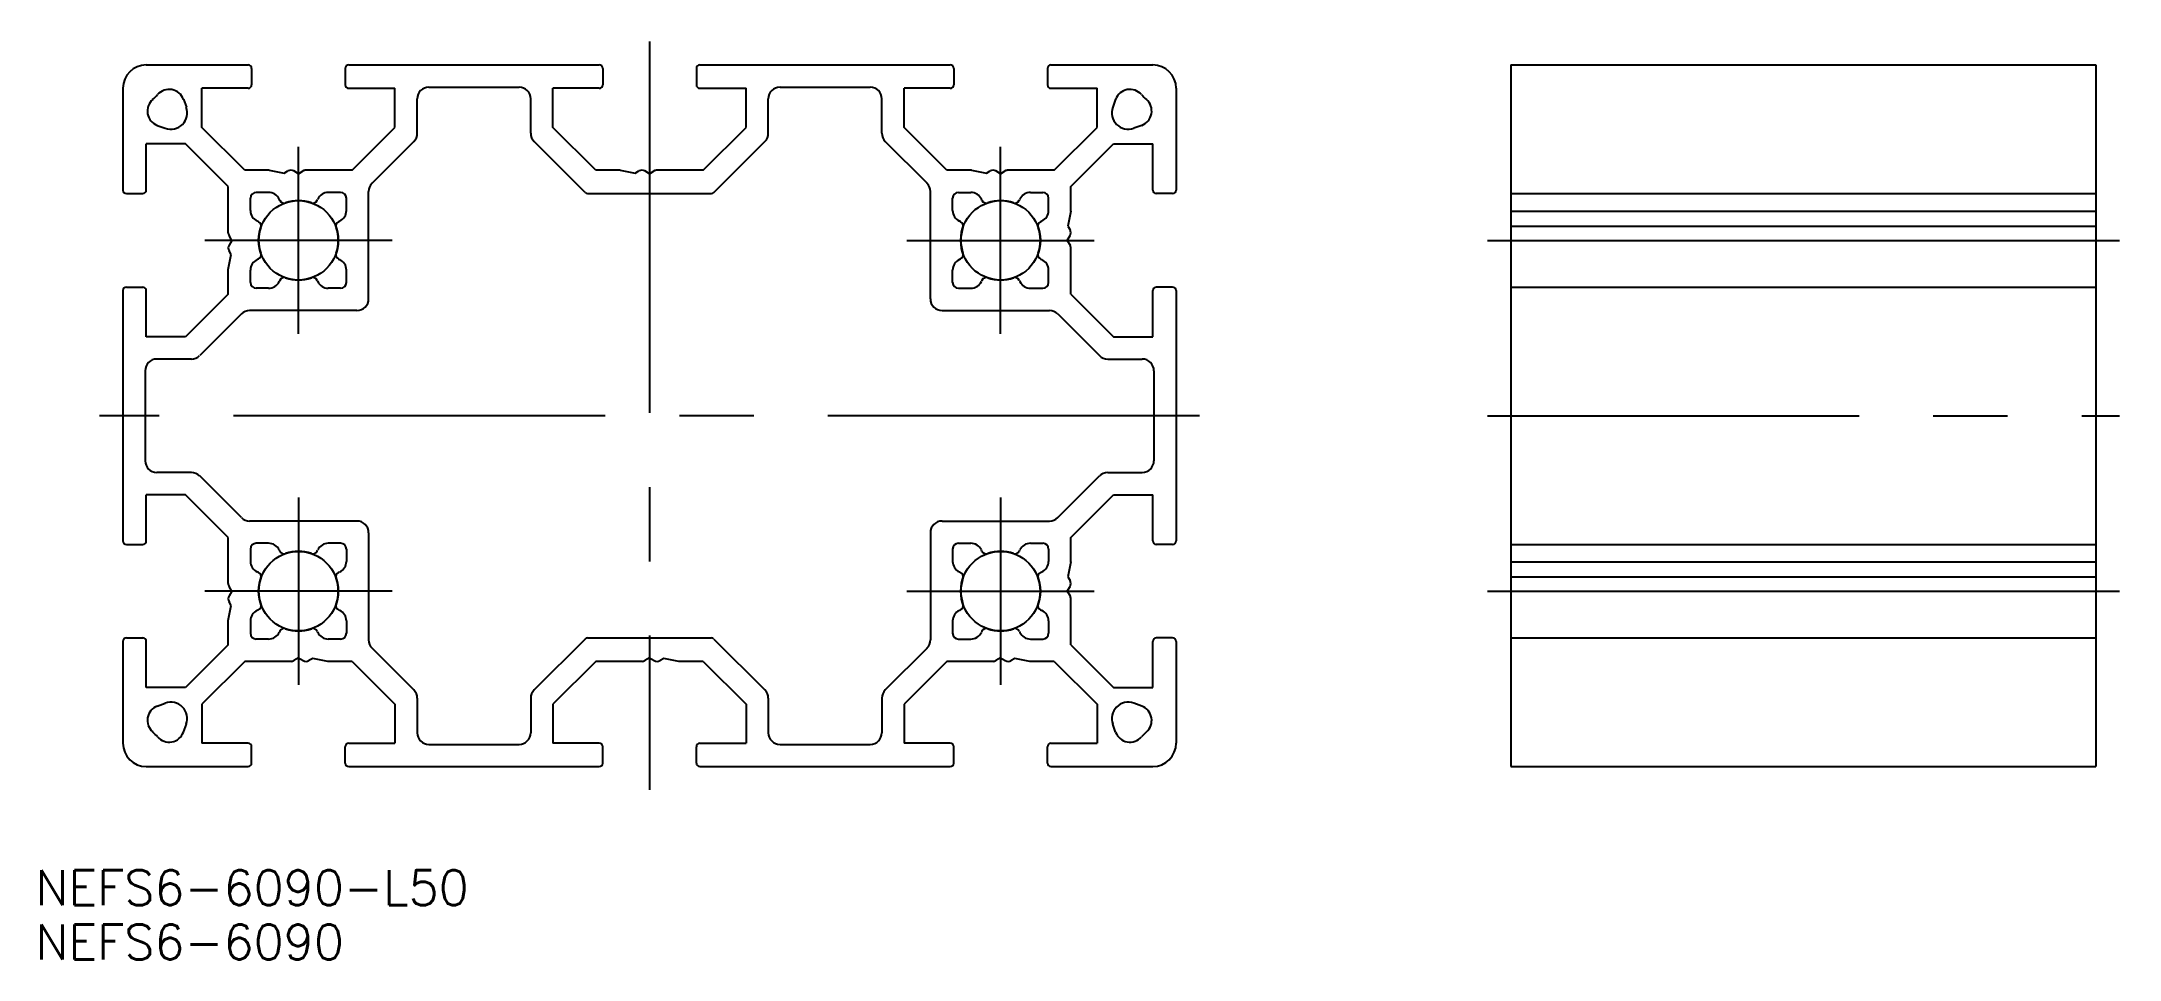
# Model space of a CAD drawing. Extents: x -52 to 126, y -46 to 32.
import ezdxf

# ---------------------------------------------------------------- set-up
doc = ezdxf.new("R2010")
doc.units = 0
doc.linetypes.add('CENTER', pattern=[50.8, 31.75, -6.35, 6.35, -6.35])
doc.linetypes.add('PHANTOM', pattern=[63.5, 31.75, -6.35, 6.35, -6.35, 6.35, -6.35])
doc.layers.get('0').update_dxf_attribs({"linetype": 'CONTINUOUS'})
doc.layers.add('CENTER', color=1, linetype='CENTER')
doc.styles.get("Standard").update_dxf_attribs({"font": 'txt.shx', "height": 3, "bigfont": 'bigfont.shx'})

# ---------------------------------------------------------------- blocks, each defined once
blk = doc.blocks.new('*U2')
at = {"color": 7, "linetype": 'CONTINUOUS'}
blk.add_text('NEFS6-6090-L50', height=3, dxfattribs=at).set_placement((-52.47, -41.86))
blk = doc.blocks.new('*U3')
at = {"color": 7, "linetype": 'CONTINUOUS'}
blk.add_text('NEFS6-6090', height=3, dxfattribs=at).set_placement((-52.47, -46.49))

msp = doc.modelspace()

# ---------------------------------------------------------------- linework, layer by layer
at = {"color": 7, "linetype": 'CONTINUOUS'}
for p, q in [((-43, 30), (-34.3, 30)), ((-34, 29.7), (-34, 28.3)), ((-26, 29.7), (-26, 28.3)), ((-25.7, 30), (-4.3, 30)), ((-4, 29.7), (-4, 28.3)), ((4, 29.7), (4, 28.3)), ((4.3, 30), (25.7, 30)), ((26, 29.7), (26, 28.3)), ((34, 29.7), (34, 28.3)), ((34.3, 30), (43, 30)), ((73.6, 30), (123.6, 30)), ((73.6, 30), (73.6, -30)), ((123.6, 30), (123.6, -30)), ((-45, 28), (-45, 19.3)), ((-39.83, 27.06), (-39.58, 26.38)), ((-38.25, 24.66), (-38.25, 28)), ((-34.3, 28), (-38.25, 28)), ((-25.7, 28), (-21.75, 28)), ((-21.75, 24.66), (-21.75, 28)), ((-19.85, 24.15), (-19.85, 27.1)), ((-18.85, 28.1), (-11.15, 28.1)), ((-10.15, 24.15), (-10.15, 27.1)), ((-8.25, 24.66), (-8.25, 28)), ((-4.3, 28), (-8.25, 28)), ((4.3, 28), (8.25, 28)), ((8.25, 24.66), (8.25, 28)), ((10.15, 24.15), (10.15, 27.1)), ((11.15, 28.1), (18.85, 28.1)), ((19.85, 24.15), (19.85, 27.1)), ((21.75, 24.66), (21.75, 28)), ((25.7, 28), (21.75, 28)), ((34.3, 28), (38.25, 28)), ((38.25, 24.66), (38.25, 28)), ((39.83, 27.06), (39.58, 26.38)), ((45, 28), (45, 19.3)), ((-43, 19.3), (-43, 23.25)), ((-39.66, 23.25), (-43, 23.25)), ((-42.06, 24.83), (-41.38, 24.58)), ((-36, 19.59), (-39.66, 23.25)), ((-34.59, 21), (-38.25, 24.66)), ((-25.41, 21), (-21.75, 24.66)), ((-23.71, 19.88), (-20.14, 23.44)), ((-5.5, 19.09), (-9.86, 23.44)), ((-4.59, 21), (-8.25, 24.66)), ((4.59, 21), (8.25, 24.66)), ((5.5, 19.09), (9.86, 23.44)), ((23.71, 19.88), (20.14, 23.44)), ((25.41, 21), (21.75, 24.66)), ((34.59, 21), (38.25, 24.66)), ((36, 19.59), (39.66, 23.25)), ((39.66, 23.25), (43, 23.25)), ((42.06, 24.83), (41.38, 24.58)), ((43, 19.3), (43, 23.25)), ((-36, 15.65), (-36, 19.59)), ((-32.5, 21), (-34.59, 21)), ((-32.5, 21), (-31.22, 20.75)), ((-31.22, 20.75), (-30.9, 20.93)), ((-30, 20.7), (-30.4, 20.93)), ((-30, 20.7), (-29.6, 20.93)), ((-25.41, 21), (-29.35, 21)), ((-2.5, 21), (-4.59, 21)), ((-2.5, 21), (-1.22, 20.75)), ((-1.22, 20.75), (-0.9, 20.93)), ((0, 20.7), (-0.4, 20.93)), ((0, 20.7), (0.4, 20.93)), ((4.59, 21), (0.65, 21)), ((27.5, 21), (25.41, 21)), ((27.5, 21), (28.78, 20.75)), ((28.78, 20.75), (29.1, 20.93)), ((30, 20.7), (29.6, 20.93)), ((30, 20.7), (30.4, 20.93)), ((34.59, 21), (30.65, 21)), ((36, 17.5), (36, 19.59)), ((-44.7, 19), (-43.3, 19)), ((-34.1, 17.55), (-34.1, 18.6)), ((-32.55, 19.1), (-33.6, 19.1)), ((-31.6, 18.42), (-31.64, 18.52)), ((-28.4, 18.42), (-28.36, 18.52)), ((-26.4, 19.1), (-27.45, 19.1)), ((-25.9, 17.55), (-25.9, 18.6)), ((-24, 10), (-24, 19.17)), ((-5.29, 19), (5.29, 19)), ((24, 10), (24, 19.17)), ((25.9, 17.55), (25.9, 18.6)), ((26.4, 19.1), (27.45, 19.1)), ((28.4, 18.42), (28.36, 18.52)), ((31.6, 18.42), (31.64, 18.52)), ((32.55, 19.1), (33.6, 19.1)), ((34.1, 17.55), (34.1, 18.6)), ((44.7, 19), (43.3, 19)), ((73.6, 19), (123.6, 19)), ((-33.42, 16.6), (-33.52, 16.64)), ((-26.58, 16.6), (-26.48, 16.64)), ((26.58, 16.6), (26.48, 16.64)), ((33.42, 16.6), (33.52, 16.64)), ((36, 17.5), (35.75, 16.22)), ((35.75, 16.22), (35.93, 15.9)), ((73.6, 17.5), (123.6, 17.5)), ((73.6, 16.22), (123.6, 16.22)), ((-35.7, 15), (-35.93, 15.4)), ((-35.7, 15), (-35.93, 14.6)), ((35.7, 15), (35.93, 15.4)), ((35.7, 15), (35.93, 14.6)), ((36, 10.41), (36, 14.35)), ((73.6, 15), (123.6, 15)), ((-36, 12.5), (-35.75, 13.78)), ((-36, 10.41), (-36, 12.5)), ((-35.75, 13.78), (-35.93, 14.1)), ((-34.1, 11.4), (-34.1, 12.45)), ((-33.42, 13.4), (-33.52, 13.36)), ((-26.58, 13.4), (-26.48, 13.36)), ((-25.9, 11.4), (-25.9, 12.45)), ((25.9, 11.4), (25.9, 12.45)), ((26.58, 13.4), (26.48, 13.36)), ((33.42, 13.4), (33.52, 13.36)), ((34.1, 11.4), (34.1, 12.45)), ((-45, 10.7), (-45, -10.7)), ((-44.7, 11), (-43.3, 11)), ((-43, 6.75), (-43, 10.7)), ((-32.55, 10.9), (-33.6, 10.9)), ((-31.6, 11.58), (-31.64, 11.48)), ((-28.4, 11.58), (-28.36, 11.48)), ((-26.4, 10.9), (-27.45, 10.9)), ((26.4, 10.9), (27.45, 10.9)), ((28.4, 11.58), (28.36, 11.48)), ((31.6, 11.58), (31.64, 11.48)), ((32.55, 10.9), (33.6, 10.9)), ((43, 6.75), (43, 10.7)), ((44.7, 11), (43.3, 11)), ((45, 10.7), (45, -10.7)), ((73.6, 11), (123.6, 11)), ((-36, 10.41), (-39.66, 6.75)), ((-25, 9), (-34.17, 9)), ((25, 9), (34.17, 9)), ((36, 10.41), (39.66, 6.75)), ((-34.88, 8.71), (-38.44, 5.14)), ((34.88, 8.71), (38.44, 5.14)), ((-39.66, 6.75), (-43, 6.75)), ((39.66, 6.75), (43, 6.75)), ((-43.1, 3.85), (-43.1, -3.85)), ((-39.15, 4.85), (-42.1, 4.85)), ((39.15, 4.85), (42.1, 4.85)), ((43.1, 3.85), (43.1, -3.85)), ((-39.15, -4.85), (-42.1, -4.85)), ((-34.88, -8.71), (-38.44, -5.14)), ((34.88, -8.71), (38.44, -5.14)), ((39.15, -4.85), (42.1, -4.85)), ((-43, -10.7), (-43, -6.75)), ((-39.66, -6.75), (-43, -6.75)), ((-36, -10.41), (-39.66, -6.75)), ((36, -10.41), (39.66, -6.75)), ((39.66, -6.75), (43, -6.75)), ((43, -10.7), (43, -6.75)), ((-36, -14.35), (-36, -10.41)), ((-25, -9), (-34.17, -9)), ((-24, -10), (-24, -19.17)), ((24, -10), (24, -19.17)), ((25, -9), (34.17, -9)), ((36, -12.5), (36, -10.41)), ((-44.7, -11), (-43.3, -11)), ((-34.1, -11.4), (-34.1, -12.45)), ((-32.55, -10.9), (-33.6, -10.9)), ((-31.6, -11.58), (-31.64, -11.48)), ((-28.4, -11.58), (-28.36, -11.48)), ((-26.4, -10.9), (-27.45, -10.9)), ((-25.9, -11.4), (-25.9, -12.45)), ((25.9, -11.4), (25.9, -12.45)), ((26.4, -10.9), (27.45, -10.9)), ((28.4, -11.58), (28.36, -11.48)), ((31.6, -11.58), (31.64, -11.48)), ((32.55, -10.9), (33.6, -10.9)), ((34.1, -11.4), (34.1, -12.45)), ((44.7, -11), (43.3, -11)), ((73.6, -11), (123.6, -11)), ((-33.42, -13.4), (-33.52, -13.36)), ((-26.58, -13.4), (-26.48, -13.36)), ((26.58, -13.4), (26.48, -13.36)), ((33.42, -13.4), (33.52, -13.36)), ((36, -12.5), (35.75, -13.78)), ((35.75, -13.78), (35.93, -14.1)), ((73.6, -12.5), (123.6, -12.5)), ((73.6, -13.78), (123.6, -13.78)), ((-35.7, -15), (-35.93, -14.6)), ((-35.7, -15), (-35.93, -15.4)), ((-35.75, -16.22), (-35.93, -15.9)), ((35.7, -15), (35.93, -14.6)), ((35.7, -15), (35.93, -15.4)), ((36, -19.59), (36, -15.65)), ((73.6, -15), (123.6, -15)), ((-36, -17.5), (-35.75, -16.22)), ((-36, -19.59), (-36, -17.5)), ((-34.1, -17.55), (-34.1, -18.6)), ((-33.42, -16.6), (-33.52, -16.64)), ((-26.58, -16.6), (-26.48, -16.64)), ((-25.9, -17.55), (-25.9, -18.6)), ((25.9, -17.55), (25.9, -18.6)), ((26.58, -16.6), (26.48, -16.64)), ((33.42, -16.6), (33.52, -16.64)), ((34.1, -17.55), (34.1, -18.6)), ((-45, -19.3), (-45, -28)), ((-44.7, -19), (-43.3, -19)), ((-43, -23.25), (-43, -19.3)), ((-32.55, -19.1), (-33.6, -19.1)), ((-31.6, -18.42), (-31.64, -18.52)), ((-28.4, -18.42), (-28.36, -18.52)), ((-26.4, -19.1), (-27.45, -19.1)), ((-5.5, -19.09), (-9.86, -23.44)), ((-5.29, -19), (5.29, -19)), ((5.5, -19.09), (9.86, -23.44)), ((26.4, -19.1), (27.45, -19.1)), ((28.4, -18.42), (28.36, -18.52)), ((31.6, -18.42), (31.64, -18.52)), ((32.55, -19.1), (33.6, -19.1)), ((43, -23.25), (43, -19.3)), ((44.7, -19), (43.3, -19)), ((45, -19.3), (45, -28)), ((73.6, -19), (123.6, -19)), ((-36, -19.59), (-39.66, -23.25)), ((-34.59, -21), (-38.25, -24.66)), ((-30.65, -21), (-34.59, -21)), ((-30, -20.7), (-30.4, -20.93)), ((-30, -20.7), (-29.6, -20.93)), ((-28.78, -20.75), (-29.1, -20.93)), ((-27.5, -21), (-28.78, -20.75)), ((-25.41, -21), (-27.5, -21)), ((-25.41, -21), (-21.75, -24.66)), ((-23.71, -19.88), (-20.14, -23.44)), ((-4.59, -21), (-8.25, -24.66)), ((-0.65, -21), (-4.59, -21)), ((0, -20.7), (-0.4, -20.93)), ((0, -20.7), (0.4, -20.93)), ((1.22, -20.75), (0.9, -20.93)), ((2.5, -21), (1.22, -20.75)), ((4.59, -21), (2.5, -21)), ((4.59, -21), (8.25, -24.66)), ((23.71, -19.88), (20.14, -23.44)), ((25.41, -21), (21.75, -24.66)), ((29.35, -21), (25.41, -21)), ((30, -20.7), (29.6, -20.93)), ((30, -20.7), (30.4, -20.93)), ((31.22, -20.75), (30.9, -20.93)), ((32.5, -21), (31.22, -20.75)), ((34.59, -21), (32.5, -21)), ((34.59, -21), (38.25, -24.66)), ((36, -19.59), (39.66, -23.25)), ((-39.66, -23.25), (-43, -23.25)), ((-42.06, -24.83), (-41.38, -24.58)), ((-38.25, -24.66), (-38.25, -28)), ((-21.75, -24.66), (-21.75, -28)), ((-19.85, -24.15), (-19.85, -27.1)), ((-10.15, -24.15), (-10.15, -27.1)), ((-8.25, -24.66), (-8.25, -28)), ((8.25, -24.66), (8.25, -28)), ((10.15, -24.15), (10.15, -27.1)), ((19.85, -24.15), (19.85, -27.1)), ((21.75, -24.66), (21.75, -28)), ((38.25, -24.66), (38.25, -28)), ((39.66, -23.25), (43, -23.25)), ((42.06, -24.83), (41.38, -24.58)), ((-39.83, -27.06), (-39.58, -26.38)), ((39.83, -27.06), (39.58, -26.38)), ((-34.3, -28), (-38.25, -28)), ((-34, -29.7), (-34, -28.3)), ((-26, -29.7), (-26, -28.3)), ((-25.7, -28), (-21.75, -28)), ((-18.85, -28.1), (-11.15, -28.1)), ((-4.3, -28), (-8.25, -28)), ((-4, -29.7), (-4, -28.3)), ((4, -29.7), (4, -28.3)), ((4.3, -28), (8.25, -28)), ((11.15, -28.1), (18.85, -28.1)), ((25.7, -28), (21.75, -28)), ((26, -29.7), (26, -28.3)), ((34, -29.7), (34, -28.3)), ((34.3, -28), (38.25, -28)), ((-43, -30), (-34.3, -30)), ((-25.7, -30), (-4.3, -30)), ((4.3, -30), (25.7, -30)), ((34.3, -30), (43, -30)), ((73.6, -30), (123.6, -30))]:
    msp.add_line(p, q, dxfattribs=at)
at = {"color": 3, "linetype": 'PHANTOM'}
for centre in [(-30, 15), (30, 15), (-30, -15), (30, -15)]:
    msp.add_circle(centre, 3.4, dxfattribs=at)
at = {"color": 7, "linetype": 'CONTINUOUS'}
for centre, radius, start, end in [((-43, 28), 2, 90, 180), ((-34.3, 29.7), 0.3, 0, 90), ((-25.7, 29.7), 0.3, 90, 180), ((-4.3, 29.7), 0.3, 0, 90), ((4.3, 29.7), 0.3, 90, 180), ((25.7, 29.7), 0.3, 0, 90), ((34.3, 29.7), 0.3, 90, 180), ((43, 28), 2, 0, 90), ((-41.61, 26.05), 1.3, 130.6284, 250), ((-45, 30), 3.9, 310.6284, 319.3716), ((-41.05, 26.61), 1.3, 20, 139.3716), ((-34.3, 28.3), 0.3, 270, 0), ((-25.7, 28.3), 0.3, 180, 270), ((-18.85, 27.1), 1, 90, 180), ((-11.15, 27.1), 1, 0, 90), ((-4.3, 28.3), 0.3, 270, 0), ((4.3, 28.3), 0.3, 180, 270), ((11.15, 27.1), 1, 90, 180), ((18.85, 27.1), 1, 0, 90), ((25.7, 28.3), 0.3, 270, 0), ((34.3, 28.3), 0.3, 180, 270), ((41.05, 26.61), 1.3, 40.6284, 160), ((45, 30), 3.9, 220.6284, 229.3716), ((41.61, 26.05), 1.3, 290, 49.3716), ((-40.9, 25.9), 1.4, 250, 20), ((40.9, 25.9), 1.4, 160, 290), ((-20.85, 24.15), 1, 315, 0), ((-9.15, 24.15), 1, 180, 225), ((9.15, 24.15), 1, 315, 0), ((20.85, 24.15), 1, 180, 225), ((-30.65, 20.5), 0.5, 60, 120), ((-29.35, 20.5), 0.5, 90, 120), ((-23, 19.17), 1, 135, 180), ((-0.65, 20.5), 0.5, 60, 120), ((0.65, 20.5), 0.5, 90, 120), ((23, 19.17), 1, 0, 45), ((29.35, 20.5), 0.5, 60, 120), ((30.65, 20.5), 0.5, 90, 120), ((-44.7, 19.3), 0.3, 180, 270), ((-43.3, 19.3), 0.3, 270, 0), ((-33.6, 18.6), 0.5, 90, 180), ((-32.55, 18.1), 1, 25, 90), ((-31.23, 18.59), 0.4, 205, 288.9577), ((-30, 15), 3.4, 71.0423, 108.9577), ((-28.77, 18.59), 0.4, 251.0423, 335), ((-27.45, 18.1), 1, 90, 155), ((-26.4, 18.6), 0.5, 0, 90), ((-5.29, 19.3), 0.3, 225, 270), ((5.29, 19.3), 0.3, 270, 315), ((26.4, 18.6), 0.5, 90, 180), ((27.45, 18.1), 1, 25, 90), ((28.77, 18.59), 0.4, 205, 288.9577), ((30, 15), 3.4, 71.0423, 108.9577), ((31.23, 18.59), 0.4, 251.0423, 335), ((32.55, 18.1), 1, 90, 155), ((33.6, 18.6), 0.5, 0, 90), ((43.3, 19.3), 0.3, 180, 270), ((44.7, 19.3), 0.3, 270, 0), ((-33.1, 17.55), 1, 180, 245), ((-33.59, 16.23), 0.4, 341.0423, 65), ((-30, 15), 3.4, 161.0423, 198.9577), ((-26.41, 16.23), 0.4, 115, 198.9577), ((-30, 15), 3.4, 341.0423, 18.9577), ((-26.9, 17.55), 1, 295, 0), ((26.9, 17.55), 1, 180, 245), ((26.41, 16.23), 0.4, 341.0423, 65), ((30, 15), 3.4, 161.0423, 198.9577), ((33.59, 16.23), 0.4, 115, 198.9577), ((30, 15), 3.4, 341.0423, 18.9577), ((33.1, 17.55), 1, 295, 0), ((-35.5, 15.65), 0.5, 180, 210), ((-35.5, 14.35), 0.5, 150, 210), ((35.5, 15.65), 0.5, 330, 30), ((35.5, 14.35), 0.5, 0, 30), ((-33.1, 12.45), 1, 115, 180), ((-33.59, 13.77), 0.4, 295, 18.9577), ((-26.41, 13.77), 0.4, 161.0423, 245), ((-26.9, 12.45), 1, 0, 65), ((26.9, 12.45), 1, 115, 180), ((26.41, 13.77), 0.4, 295, 18.9577), ((33.59, 13.77), 0.4, 161.0423, 245), ((33.1, 12.45), 1, 0, 65), ((-44.7, 10.7), 0.3, 90, 180), ((-43.3, 10.7), 0.3, 0, 90), ((-33.6, 11.4), 0.5, 180, 270), ((-32.55, 11.9), 1, 270, 335), ((-31.23, 11.41), 0.4, 71.0423, 155), ((-30, 15), 3.4, 251.0423, 288.9577), ((-28.77, 11.41), 0.4, 25, 108.9577), ((-27.45, 11.9), 1, 205, 270), ((-26.4, 11.4), 0.5, 270, 0), ((26.4, 11.4), 0.5, 180, 270), ((27.45, 11.9), 1, 270, 335), ((28.77, 11.41), 0.4, 71.0423, 155), ((30, 15), 3.4, 251.0423, 288.9577), ((31.23, 11.41), 0.4, 25, 108.9577), ((32.55, 11.9), 1, 205, 270), ((33.6, 11.4), 0.5, 270, 0), ((43.3, 10.7), 0.3, 90, 180), ((44.7, 10.7), 0.3, 0, 90), ((-34.17, 8), 1, 90, 135), ((-25, 10), 1, 270, 0), ((25, 10), 1, 180, 270), ((34.17, 8), 1, 45, 90), ((-42.1, 3.85), 1, 90, 180), ((-39.15, 5.85), 1, 270, 315), ((39.15, 5.85), 1, 225, 270), ((42.1, 3.85), 1, 360, 90), ((-42.1, -3.85), 1, 180, 270), ((-39.15, -5.85), 1, 45, 90), ((39.15, -5.85), 1, 90, 135), ((42.1, -3.85), 1, 270, 360), ((-34.17, -8), 1, 225, 270), ((34.17, -8), 1, 270, 315), ((-25, -10), 1, 0, 90), ((25, -10), 1, 90, 180), ((-44.7, -10.7), 0.3, 180, 270), ((-43.3, -10.7), 0.3, 270, 0), ((-33.6, -11.4), 0.5, 90, 180), ((-32.55, -11.9), 1, 25, 90), ((-31.23, -11.41), 0.4, 205, 288.9577), ((-30, -15), 3.4, 71.0423, 108.9577), ((-28.77, -11.41), 0.4, 251.0423, 335), ((-27.45, -11.9), 1, 90, 155), ((-26.4, -11.4), 0.5, 0, 90), ((26.4, -11.4), 0.5, 90, 180), ((27.45, -11.9), 1, 25, 90), ((28.77, -11.41), 0.4, 205, 288.9577), ((30, -15), 3.4, 71.0423, 108.9577), ((31.23, -11.41), 0.4, 251.0423, 335), ((32.55, -11.9), 1, 90, 155), ((33.6, -11.4), 0.5, 0, 90), ((43.3, -10.7), 0.3, 180, 270), ((44.7, -10.7), 0.3, 270, 0), ((-33.1, -12.45), 1, 180, 245), ((-33.59, -13.77), 0.4, 341.0423, 65), ((-30, -15), 3.4, 161.0423, 198.9577), ((-26.41, -13.77), 0.4, 115, 198.9577), ((-30, -15), 3.4, 341.0423, 18.9577), ((-26.9, -12.45), 1, 295, 0), ((26.9, -12.45), 1, 180, 245), ((26.41, -13.77), 0.4, 341.0423, 65), ((30, -15), 3.4, 161.0423, 198.9577), ((33.59, -13.77), 0.4, 115, 198.9577), ((30, -15), 3.4, 341.0423, 18.9577), ((33.1, -12.45), 1, 295, 0), ((35.5, -14.35), 0.5, 330, 30), ((-35.5, -14.35), 0.5, 180, 210), ((-35.5, -15.65), 0.5, 150, 210), ((35.5, -15.65), 0.5, 0, 30), ((-33.1, -17.55), 1, 115, 180), ((-33.59, -16.23), 0.4, 295, 18.9577), ((-26.41, -16.23), 0.4, 161.0423, 245), ((-26.9, -17.55), 1, 360, 65), ((26.9, -17.55), 1, 115, 180), ((26.41, -16.23), 0.4, 295, 18.9577), ((33.59, -16.23), 0.4, 161.0423, 245), ((33.1, -17.55), 1, 360, 65), ((-44.7, -19.3), 0.3, 90, 180), ((-43.3, -19.3), 0.3, 0, 90), ((-33.6, -18.6), 0.5, 180, 270), ((-32.55, -18.1), 1, 270, 335), ((-31.23, -18.59), 0.4, 71.0423, 155), ((-30, -15), 3.4, 251.0423, 288.9577), ((-28.77, -18.59), 0.4, 25, 108.9577), ((-27.45, -18.1), 1, 205, 270), ((-26.4, -18.6), 0.5, 270, 360), ((-23, -19.17), 1, 180, 225), ((-5.29, -19.3), 0.3, 90, 135), ((5.29, -19.3), 0.3, 45, 90), ((23, -19.17), 1, 315, 0), ((26.4, -18.6), 0.5, 180, 270), ((27.45, -18.1), 1, 270, 335), ((28.77, -18.59), 0.4, 71.0423, 155), ((30, -15), 3.4, 251.0423, 288.9577), ((31.23, -18.59), 0.4, 25, 108.9577), ((32.55, -18.1), 1, 205, 270), ((33.6, -18.6), 0.5, 270, 360), ((43.3, -19.3), 0.3, 90, 180), ((44.7, -19.3), 0.3, 0, 90), ((-30.65, -20.5), 0.5, 270, 300), ((-29.35, -20.5), 0.5, 240, 300), ((-0.65, -20.5), 0.5, 270, 300), ((0.65, -20.5), 0.5, 240, 300), ((29.35, -20.5), 0.5, 270, 300), ((30.65, -20.5), 0.5, 240, 300), ((-41.61, -26.05), 1.3, 110, 229.3716), ((-40.9, -25.9), 1.4, 340, 110), ((-20.85, -24.15), 1, 0, 45), ((-9.15, -24.15), 1, 135, 180), ((9.15, -24.15), 1, 0, 45), ((20.85, -24.15), 1, 135, 180), ((40.9, -25.9), 1.4, 70, 200), ((41.61, -26.05), 1.3, 310.6284, 70), ((-43, -28), 2, 180, 270), ((-45, -30), 3.9, 40.6284, 49.3716), ((-41.05, -26.61), 1.3, 220.6284, 340), ((-34.3, -28.3), 0.3, 0, 90), ((-25.7, -28.3), 0.3, 90, 180), ((-18.85, -27.1), 1, 180, 270), ((-11.15, -27.1), 1, 270, 0), ((-4.3, -28.3), 0.3, 0, 90), ((4.3, -28.3), 0.3, 90, 180), ((11.15, -27.1), 1, 180, 270), ((18.85, -27.1), 1, 270, 0), ((25.7, -28.3), 0.3, 0, 90), ((34.3, -28.3), 0.3, 90, 180), ((41.05, -26.61), 1.3, 200, 319.3716), ((45, -30), 3.9, 130.6284, 139.3716), ((43, -28), 2, 270, 0), ((-34.3, -29.7), 0.3, 270, 0), ((-25.7, -29.7), 0.3, 180, 270), ((-4.3, -29.7), 0.3, 270, 0), ((4.3, -29.7), 0.3, 180, 270), ((25.7, -29.7), 0.3, 270, 0), ((34.3, -29.7), 0.3, 180, 270)]:
    msp.add_arc(centre, radius, start, end, dxfattribs=at)
at = {"layer": 'CENTER', "color": 1, "linetype": 'CENTER'}
for p, q in [((0, 32), (0, -32)), ((-30, 7), (-30, 23)), ((30, 7), (30, 23)), ((-22, 15), (-38, 15)), ((22, 15), (38, 15)), ((71.6, 15), (125.6, 15)), ((47, 0), (-47, 0)), ((71.6, 0), (125.6, 0)), ((-30, -7), (-30, -23)), ((30, -7), (30, -23)), ((-22, -15), (-38, -15)), ((22, -15), (38, -15)), ((71.6, -15), (125.6, -15))]:
    msp.add_line(p, q, dxfattribs=at)

# ---------------------------------------------------------------- block references
at = {"color": 7, "linetype": 'CONTINUOUS'}
for name in ['*U2', '*U3']:
    msp.add_blockref(name, (0, 0), dxfattribs=at)

doc.saveas('drawing.dxf')
